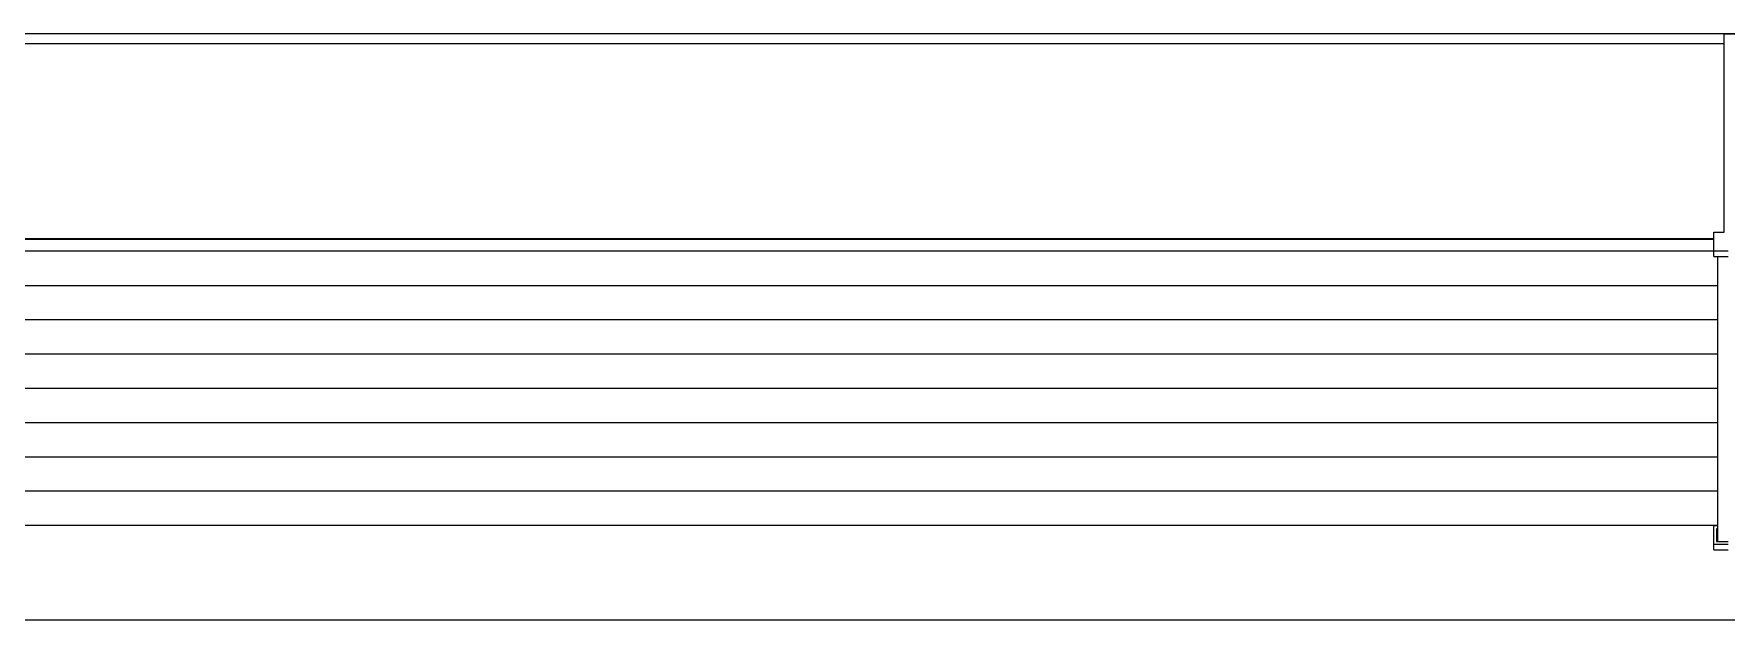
# Model space of a CAD drawing. Extents: x 3753737 to 4713801, y -857380 to 24339.
# Drawn here: x 4511677 to 4512687, y -769046 to -768696 of the extents above; entities that cross this region are included whole.
import ezdxf

# ---------------------------------------------------------------- set-up
doc = ezdxf.new("R2010")
doc.units = 0
doc.header["$LTSCALE"] = 1000
doc.header["$MEASUREMENT"] = 0
doc.layers.add('!!电气', color=1, linetype='CONTINUOUS')
doc.layers.add('看线', color=185, linetype='CONTINUOUS')
doc.layers.add('平面-空调预留孔', color=252, linetype='CONTINUOUS', lineweight=15)

# ---------------------------------------------------------------- blocks, each defined once
blk = doc.blocks.new('gdgdgdrgdfsfs')
at = {"layer": '平面-空调预留孔', "color": 252}
for p, q in [((703030, 763961.6), (701455, 763961.6)), ((703030, 763849.2), (703030, 763967.6)), ((703030, 763967.6), (703111.7, 763967.6)), ((703023.9, 763834.7), (703023.9, 763849.2)), ((703023.9, 763849.2), (703030, 763849.2)), ((703023.9, 763845.2), (701461.2, 763845.2)), ((703023.9, 763844.9), (701461.2, 763844.9)), ((703023.9, 763837.8), (701461.2, 763837.8)), ((703032.3, 763837.8), (703023.9, 763837.8)), ((703023.9, 763834.7), (703032.3, 763834.7)), ((703026.2, 763664.6), (703026.2, 763834.7)), ((703026.2, 763817.3), (701458.9, 763817.3)), ((703026.2, 763796.9), (701458.9, 763796.9)), ((703026.2, 763776.4), (701458.9, 763776.4)), ((703026.2, 763756), (701458.9, 763756)), ((703026.2, 763735.5), (701458.9, 763735.5)), ((703026.2, 763715), (701458.9, 763715)), ((703026.2, 763694.6), (701458.9, 763694.6)), ((703026.2, 763674.1), (701458.9, 763674.1)), ((703023.9, 763659.6), (703023.9, 763674.1)), ((703023.9, 763674.1), (703026.2, 763674.1)), ((703025.4, 763672.2), (703025.4, 763664.6)), ((703026.2, 763672.2), (703025.4, 763672.2)), ((703026.2, 763669.7), (703025.4, 763669.7)), ((703032.3, 763662.7), (703023.9, 763662.7)), ((703023.9, 763659.6), (703032.3, 763659.6)), ((703025.4, 763664.6), (703032.3, 763664.6))]:
    blk.add_line(p, q, dxfattribs=at)
blk = doc.blocks.new('A$C1C403CBE')
at = {"layer": '看线', "color": 252, "ltscale": 0.5}
for points in [[(46300, -250), (41650, -250)], [(43650, -250), (43650, -600), (41650, -600), (41650, -250)]]:
    blk.add_lwpolyline(points, dxfattribs=at)
at = {"layer": '平面-空调预留孔', "color": 252}
blk.add_blockref('gdgdgdrgdfsfs', (-659592.5, -764217.6), dxfattribs=at)

msp = doc.modelspace()

# ---------------------------------------------------------------- block references
at = {"layer": '!!电气'}
msp.add_blockref('A$C1C403CBE', (4469248.6, -768446.5), dxfattribs=at)

doc.saveas('drawing.dxf')
